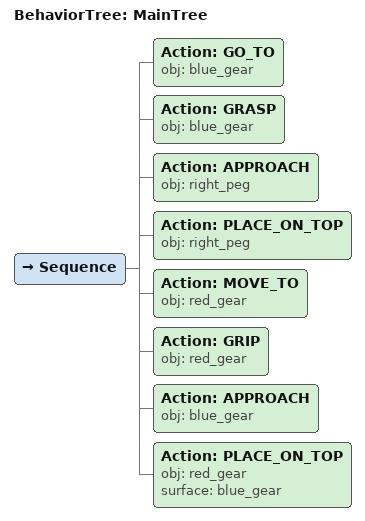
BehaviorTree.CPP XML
<root main_tree_to_execute="MainTree">
  <BehaviorTree ID="MainTree">
    <Sequence>
      <!-- Go to blue_gear -->
      <Action ID="GO_TO" obj="blue_gear" />
      <!-- Grasp blue_gear -->
      <Action ID="GRASP" obj="blue_gear" />
      <!-- Approach right_peg -->
      <Action ID="APPROACH" obj="right_peg" />
      <!-- Place on right_peg -->
      <Action ID="PLACE_ON_TOP" obj="right_peg" />
      <!-- Move to red_gear -->
      <Action ID="MOVE_TO" obj="red_gear" />
      <!-- Grip red_gear -->
      <Action ID="GRIP" obj="red_gear" />
      <!-- Approach blue_gear -->
      <Action ID="APPROACH" obj="blue_gear" />
      <!-- Place red_gear on blue_gear -->
      <Action ID="PLACE_ON_TOP" obj="red_gear" surface="blue_gear" />
    </Sequence>
  </BehaviorTree>
</root>
